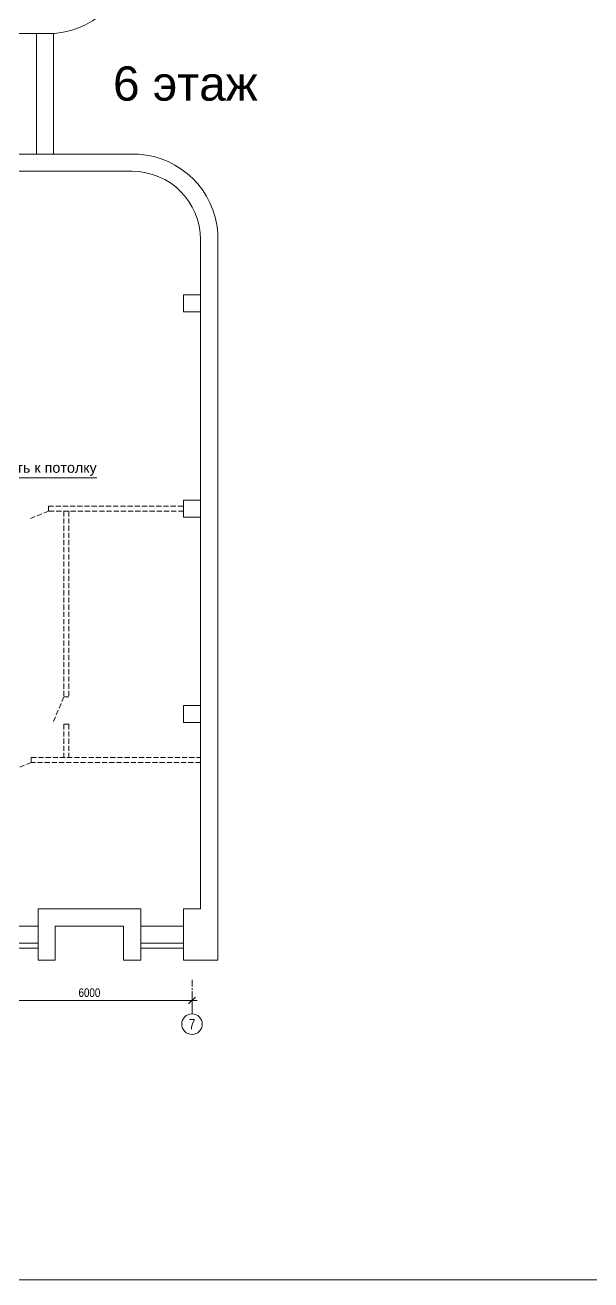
# Model space of a CAD drawing. Header units: millimetres. Extents: x 529148 to 753234, y -6155083 to -118574.
# Drawn here: x 674293 to 690835, y -178724 to -142049 of the extents above; entities that cross this region are included whole.
import ezdxf
from ezdxf.enums import TextEntityAlignment as Align

# ---------------------------------------------------------------- set-up
doc = ezdxf.new("R2010")
doc.units = ezdxf.units.MM
doc.linetypes.add('ГОСТ 2.303 4', pattern=[7, 5, -2, 0])
doc.linetypes.add('осеваяX2', pattern=[4, 2.5, -0.5, 0.5, -0.5])
for name, color, linetype, lineweight in [('оборудование', 7, 'Continuous', 60), ('Размеры план', 5, 'Continuous', 5), ('Стены', 250, 'Continuous', 20)]:
    doc.layers.add(name, color=color, linetype=linetype, lineweight=lineweight)
doc.layers.add('Оси здания', color=6, linetype='Continuous')
doc.styles.add('17_Standard 2.5', font='ARIALN.TTF', dxfattribs={"height": 250})
doc.styles.add('Arial Cyr', font='arial.ttf')
doc.styles.get("Standard").update_dxf_attribs({"font": 'ARIALN.TTF', "height": 3})
doc.dimstyles.get("Standard").update_dxf_attribs({"dimtxt": 2.5, "dimasz": 2, "dimexe": 1.5, "dimexo": 3, "dimgap": 1, "dimtad": 1, "dimtoh": 1, "dimdec": 0, "dimrnd": 1, "dimzin": 0, "dimdsep": 46, "dimtxsty": '17_Standard 2.5', "dimblk": 'OBLIQUE', "dimcen": 2, "dimdle": 1.5, "dimclrd": 5, "dimclre": 5, "dimclrt": 5, "dimadec": 0, "dimazin": 0, "dimtfac": 1, "dimtdec": 0, "dimtofl": 0, "dimtmove": 0, "dimatfit": 3, "dimldrblk": 'OBLIQUE', "dimfxl": 1, "dimtolj": 1, "dimtzin": 0, "dimlwd": 5, "dimlwe": 5, "dimarcsym": 0})

# ---------------------------------------------------------------- blocks, each defined once
blk = doc.blocks.new('*U65')
at = {"layer": 'Оси здания', "linetype": 'осеваяX2', "lineweight": 5}
blk.add_line((0, -10), (0, 0), dxfattribs=at)
at = {"layer": 'Оси здания', "lineweight": 5}
blk.add_circle((0, -13), 3, dxfattribs=at)
at = {"layer": 'Оси здания', "linetype": 'ByBlock', "lineweight": 5}
blk.add_attdef('ОСЬ', text='', height=3, rotation=360, dxfattribs=at).set_placement((0, -13), align=Align.MIDDLE_CENTER)
blk = doc.blocks.new('_Oblique')
at = {"color": 0, "linetype": 'ByBlock', "lineweight": -2}
blk.add_line((-0.5, -0.5), (0.5, 0.5), dxfattribs=at)
blk = doc.blocks.new('*D441')
at = {"layer": 'Defpoints', "color": 0, "transparency": 16777216}
for p in [(673173.572558, -169966.313389), (679173.572558, -169983.192885), (679173.572558, -170558.000436)]:
    blk.add_point(p, dxfattribs=at)
at = {"layer": 'Стены', "color": 5, "linetype": 'Continuous', "lineweight": 5, "transparency": 16777216}
for p, q in [((673173.572558, -170266.313389), (673173.572558, -170708.000436)), ((679173.572558, -170283.192885), (679173.572558, -170708.000436)), ((673023.572558, -170558.000436), (679323.572558, -170558.000436))]:
    blk.add_line(p, q, dxfattribs=at)
at = {"layer": 'Стены', "color": 5, "lineweight": 5, "transparency": 16777216, "xscale": 200, "yscale": 200, "zscale": 200, "rotation": 180}
blk.add_blockref('_Oblique', (673173.572558, -170558.000436), dxfattribs=at)
at = {"layer": 'Стены', "color": 5, "lineweight": 5, "transparency": 16777216, "xscale": 200, "yscale": 200, "zscale": 200}
blk.add_blockref('_Oblique', (679173.572558, -170558.000436), dxfattribs=at)
at = {"layer": 'Стены', "color": 5, "linetype": 'Continuous', "lineweight": 20, "transparency": 16777216, "insert": (676173.572558, -170330.372808), "char_height": 250, "attachment_point": 5, "style": '17_Standard 2.5'}
blk.add_mtext('\\A1;6000', dxfattribs=at)

msp = doc.modelspace()

# ---------------------------------------------------------------- linework, layer by layer
at = {"layer": 'оборудование', "linetype": 'Continuous', "lineweight": 5}
msp.add_line((672425.3, -155282.6), (676387.6, -155282.6), dxfattribs=at)
at = {"layer": 'оборудование', "color": 0, "linetype": 'Continuous', "lineweight": 20}
msp.add_lwpolyline([(578214.7, -118573.5), (753234.4, -118573.5), (753234.4, -178723.9), (578214.7, -178723.9)], close=True, dxfattribs=at)
at = {"layer": 'Размеры план', "color": 0, "linetype": 'ГОСТ 2.303 4', "lineweight": 20, "ltscale": 30}
for p, q in [((674978.1, -156107.5), (674978.1, -156257.5)), ((674978.1, -156107.5), (678923.6, -156107.5)), ((674978.1, -156257.5), (674415.9, -156478.5)), ((678923.6, -156257.5), (674978.1, -156257.5)), ((675423.6, -156257.5), (675423.6, -161683.1)), ((675573.6, -156257.5), (675573.6, -161683.1)), ((675423.6, -161683.1), (675126, -162401.5)), ((675573.6, -161683.1), (675423.6, -161683.1)), ((675573.6, -162483.1), (675423.6, -162483.1)), ((675423.6, -162483.1), (675423.6, -163452.6)), ((675573.6, -162483.1), (675573.6, -163452.6)), ((674472.6, -163452.6), (679423.6, -163452.6)), ((674472.6, -163452.6), (674472.6, -163602.6)), ((674472.6, -163602.6), (673910.3, -163823.6)), ((679423.6, -163602.6), (674472.6, -163602.6))]:
    msp.add_line(p, q, dxfattribs=at)
at = {"layer": 'Стены', "color": 0, "linetype": 'Continuous', "lineweight": 20, "ltscale": 100}
for p, q in [((667923.6, -142299.2), (674923.6, -142299.2)), ((674622.3, -142299.2), (674622.3, -145822.6)), ((675122.3, -142299.2), (675122.3, -145822.6)), ((669339.9, -145822.6), (677606.9, -145822.6)), ((669339.9, -146322.6), (677423.6, -146322.6)), ((679923.6, -169382.6), (679923.6, -148112.6)), ((679423.6, -167882.6), (679423.6, -148322.6)), ((679423.6, -149932.6), (678923.6, -149932.6)), ((678923.6, -150432.6), (678923.6, -149932.6)), ((679423.6, -150432.6), (679423.6, -149932.6)), ((679423.6, -150432.6), (678923.6, -150432.6)), ((679423.6, -155932.6), (678923.6, -155932.6)), ((678923.6, -156432.6), (678923.6, -155932.6)), ((679423.6, -156432.6), (679423.6, -155932.6)), ((679423.6, -156432.6), (678923.6, -156432.6)), ((679423.6, -161932.6), (678923.6, -161932.6)), ((678923.6, -162432.6), (678923.6, -161932.6)), ((679423.6, -162432.6), (679423.6, -161932.6)), ((679423.6, -162432.6), (678923.6, -162432.6)), ((674673.6, -169382.6), (674673.6, -167882.6)), ((674673.6, -167882.6), (677673.6, -167882.6)), ((677673.6, -167882.6), (677673.6, -169382.6)), ((678923.6, -169382.6), (678923.6, -167882.6)), ((679423.6, -167882.6), (678923.6, -167882.6)), ((674673.6, -168382.6), (673423.6, -168382.6)), ((677173.6, -168382.6), (675173.6, -168382.6)), ((675173.6, -168382.6), (675173.6, -169382.6)), ((676223.6, -168382.6), (675173.6, -168382.6)), ((677173.6, -169382.6), (677173.6, -168382.6)), ((678923.6, -168382.6), (677673.6, -168382.6)), ((674673.6, -168882.6), (673423.6, -168882.6)), ((674673.6, -169032.6), (673423.6, -169032.6)), ((678923.6, -168882.6), (677673.6, -168882.6)), ((678923.6, -169032.6), (677673.6, -169032.6)), ((675173.6, -169382.6), (674673.6, -169382.6)), ((677673.6, -169382.6), (677173.6, -169382.6)), ((679923.6, -169382.6), (678923.6, -169382.6))]:
    msp.add_line(p, q, dxfattribs=at)
for centre, radius, start, end in [((674959.3, -139828.6), 2470.9, 269.17248, 355.80689), ((677451.1, -148297), 2479.3, 4.26616, 86.39757), ((677423.6, -148322.6), 2000, 0, 90)]:
    msp.add_arc(centre, radius, start, end, dxfattribs=at)

# ---------------------------------------------------------------- block references
at = {"layer": 'Размеры план', "linetype": 'ByBlock', "lineweight": 5, "xscale": 100, "yscale": 100, "zscale": 100}
msp.add_blockref('*U65', (679173.6, -169949.4), dxfattribs=at).add_auto_attribs({'ОСЬ': '7'})

# ---------------------------------------------------------------- texts
at = {"layer": 'Стены', "color": 0, "linetype": 'Continuous', "lineweight": 20, "attachment_point": 5, "style": 'Arial Cyr'}
for s, insert, char_height, width in [('{\\H5.5556x;\\P6 этаж}', (678978.5, -142930.8), 180, 12311.783), ('Подвесить к потолку', (674373.2, -155029.2), 300, 4905.238)]:
    msp.add_mtext(s, dxfattribs=dict(at, insert=insert, char_height=char_height, width=width))

# ---------------------------------------------------------------- dimensions: what is measured, and where the dimension line sits
at = {"layer": 'Стены', "color": 0, "linetype": 'Continuous', "lineweight": 20}
dim = msp.add_linear_dim(base=(679173.6, -170558), p1=(673173.6, -169966.3), p2=(679173.6, -169983.2), dimstyle='Standard', override={"dimscale": 100}, dxfattribs=at)
dim.commit()
dim.dimension.update_dxf_attribs({"geometry": '*D441', "text_midpoint": (676173.6, -170330.4)})

doc.saveas('drawing.dxf')
